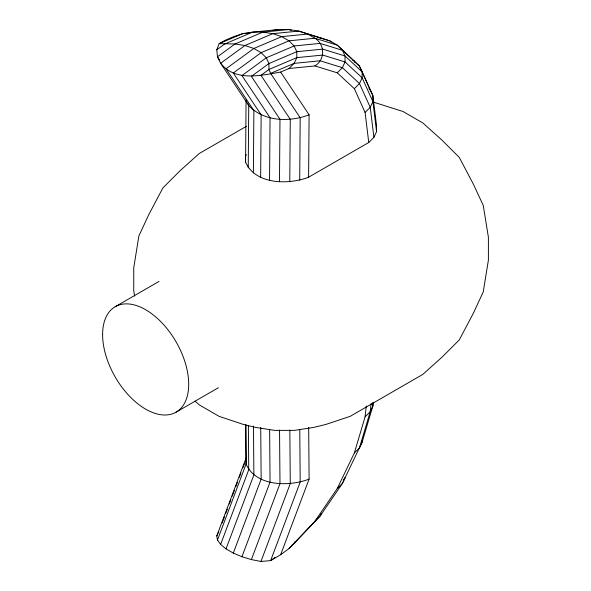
<?xml version="1.0" encoding="UTF-8"?>
<svg xmlns="http://www.w3.org/2000/svg" width="591" height="591" viewBox="0 0 591 591"><rect width="100%" height="100%" fill="white"/><g stroke="black" fill="none" stroke-linecap="round" stroke-linejoin="round"><path stroke-width="0.89" d="M331.285 42.153L329.97 40.934L298.78 31.087L272.82 33.657L244.97 45.507L220.628 63.259C235.284 81.898 260.727 75.463 280.644 72.065L309.1 114.802C289.62 122.307 263.645 121.776 248.737 105.464L220.628 63.259L217.473 56.78L216.771 49.792L219.165 43.66L225.415 40.181L233.77 36.627L242.679 33.657L252.608 32.121L278.56 29.55L288.844 29.55L298.78 31.087L329.97 40.934L337.239 45.13L359.483 66.133L372.891 95.631L376.563 125.676L376.563 131.616L373.904 137.348L368.762 142.49L308.605 177.219C288.792 184.917 255.423 184.776 245.575 162.141L246.07 99.724M248.235 167.881L248.737 105.464L247.592 103.004M253.376 173.023L253.879 110.598L226.021 68.785L253.879 48.469L281.73 36.627L307.682 34.056L314.951 38.252L337.239 45.13L359.483 66.133L372.891 95.631L372.891 101.571L376.563 131.616M260.646 177.219L261.148 114.802L233.297 72.981L261.148 52.673L288.999 40.823L314.951 38.252C325.205 44.569 325.205 59.625 314.951 65.941L288.999 68.512L280.644 72.065M269.555 180.189L270.05 117.764L241.941 75.567L266.29 57.807L294.141 45.965L320.093 43.394L342.381 50.272L345.041 56.005L362.143 71.873L362.143 77.805L372.891 101.571L370.232 107.303L365.09 112.445L368.762 142.49M279.484 181.725L279.986 119.301L251.382 76.357L268.949 63.547L296.8 51.698L322.752 49.127L345.041 56.005L345.041 61.944L342.381 67.677L337.239 72.819L314.951 65.941M289.767 181.725L290.27 119.301L260.963 75.308L268.949 69.479L296.8 57.637L322.752 55.066L345.041 61.944L362.143 77.805L359.483 83.538L354.341 88.68L365.09 112.445M299.696 180.189L300.198 117.764L270.626 73.373L268.949 69.479L268.949 63.547L266.29 57.807L261.148 52.673L253.879 48.469L244.97 45.507L235.041 43.97L219.165 43.66L242.679 33.657L248.944 33.037M308.605 177.219L309.1 114.802M245.804 424.87L246.07 458.099L216.771 535.934L217.473 540.011L220.628 544.429L226.021 548.891L233.297 553.087L241.941 556.737L251.382 559.588L260.963 561.45L270.626 560.623L280.644 554.713L288.999 548.611L314.951 521.218L337.239 488.602L354.341 452.994L365.09 416.818L366.25 405.995M371.104 403.557L370.232 411.676L359.483 447.852L354.341 452.994M373.283 402.331L372.891 405.943L362.143 442.12L359.483 447.852M222.179 522.902L224.447 516.881M225.74 513.439L227.358 509.139M229.301 503.975L230.926 499.676M232.219 496.233L234.487 490.212M235.779 486.777L237.397 482.47M239.34 477.314L240.965 473.014M242.908 467.85L244.526 463.551M217.473 540.011L246.07 464.038L246.07 458.099M220.628 544.429L248.737 469.771L248.375 425.468M226.021 548.891L253.879 474.913L253.48 425.993M233.297 553.087L261.148 479.109L260.727 427.419M241.941 556.737L270.05 482.079L269.629 429.465M251.382 559.588L279.986 483.615L279.55 430.078M260.963 561.45L290.27 483.615L289.834 430.078M280.644 554.713L309.1 479.109L308.687 427.419M246.336 154.569L245.575 156.209L245.575 162.141M294.902 541.836L294.141 543.476L288.999 548.611M321.238 513.616L320.093 516.076L294.141 543.476L291.939 545.079M216.771 535.934L218.818 531.627M343.489 480.003L345.041 477.727L342.381 483.46L320.093 516.076L314.951 521.218M288.999 68.512L294.141 63.37L296.8 57.637L296.8 51.698L294.141 45.965L288.999 40.823L281.73 36.627L272.82 33.657L262.892 32.121L252.608 32.121L224.757 43.97L216.771 49.792M365.09 416.818L370.232 411.676L372.891 405.943L372.891 402.552M337.239 488.602L342.381 483.46L362.143 442.12L362.143 440.421M275.037 557.409L270.626 560.623L300.198 482.079L299.77 429.465M246.417 126.282L199.248 153.512L180.063 170.747L162.865 187.953L148.814 214.563L138.885 235.964L133.743 267.73L133.743 290.669L134.622 296.113M115.215 306.722L159.053 281.405M176.088 412.156L218.338 387.762M270.626 73.373L294.141 63.37L320.093 60.799L342.381 67.677L359.483 83.538L370.232 107.303L373.904 137.348M309.1 479.109C289.295 486.807 255.918 486.666 246.07 464.038L245.753 424.345M273.145 30.385L278.56 29.55M317.456 37.41L321.061 37.964M373.519 102.147L403.018 111.514L422.883 122.98L442.068 140.215L459.273 157.42L473.317 184.03L483.253 205.432L488.395 237.198L488.395 260.136L483.253 291.91L473.317 313.311L459.273 339.921L442.068 357.119L422.883 374.354L350.138 416.36L325.804 424.464L313.747 427.404L294.554 430.374L274.697 430.374L255.504 427.404L243.448 424.464L219.113 416.36L199.248 404.887L195.141 401.193M291.415 30.34L288.844 29.55L262.892 32.121L235.041 43.97L217.473 56.78L219.741 60.193M352.886 60.156L354.341 60.991L355.08 62.631M337.239 72.819L354.341 88.68M368.947 88.613L370.232 89.898L370.454 91.716M102.605 334.587A60.873 35.142 60 0 0 167.172 414.912A60.873 35.142 60 0 0 167.172 328.818A60.873 35.142 60 0 0 102.605 334.587"/></g></svg>
